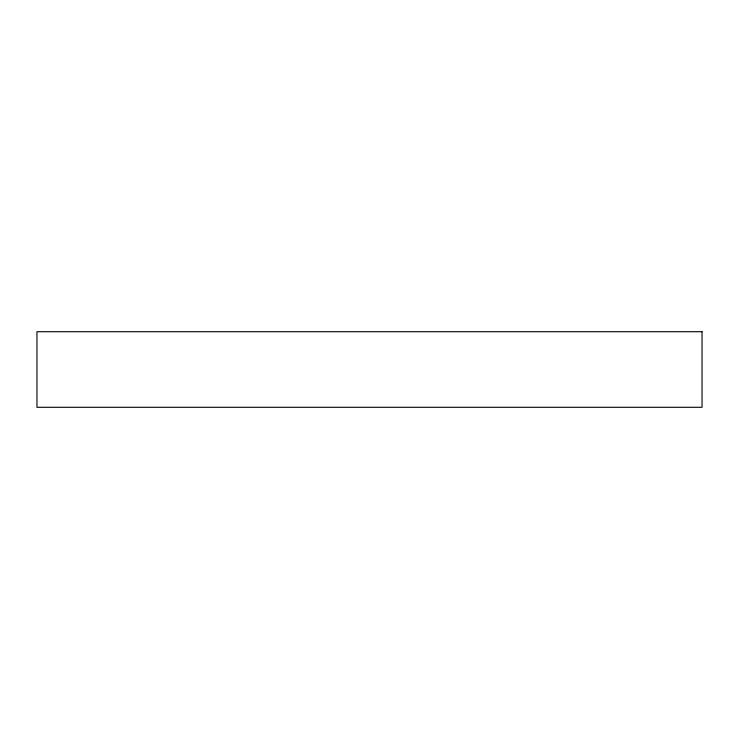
<?xml version="1.0" encoding="UTF-8"?>
<svg xmlns="http://www.w3.org/2000/svg" width="739" height="739" viewBox="0 0 739 739"><rect width="100%" height="100%" fill="white"/><g stroke="black" fill="none" stroke-linecap="round" stroke-linejoin="round"><path stroke-width="1.11" d="M702.05 331.709L36.95 331.709L36.95 407.291L702.05 407.291L702.05 331.709"/></g></svg>
